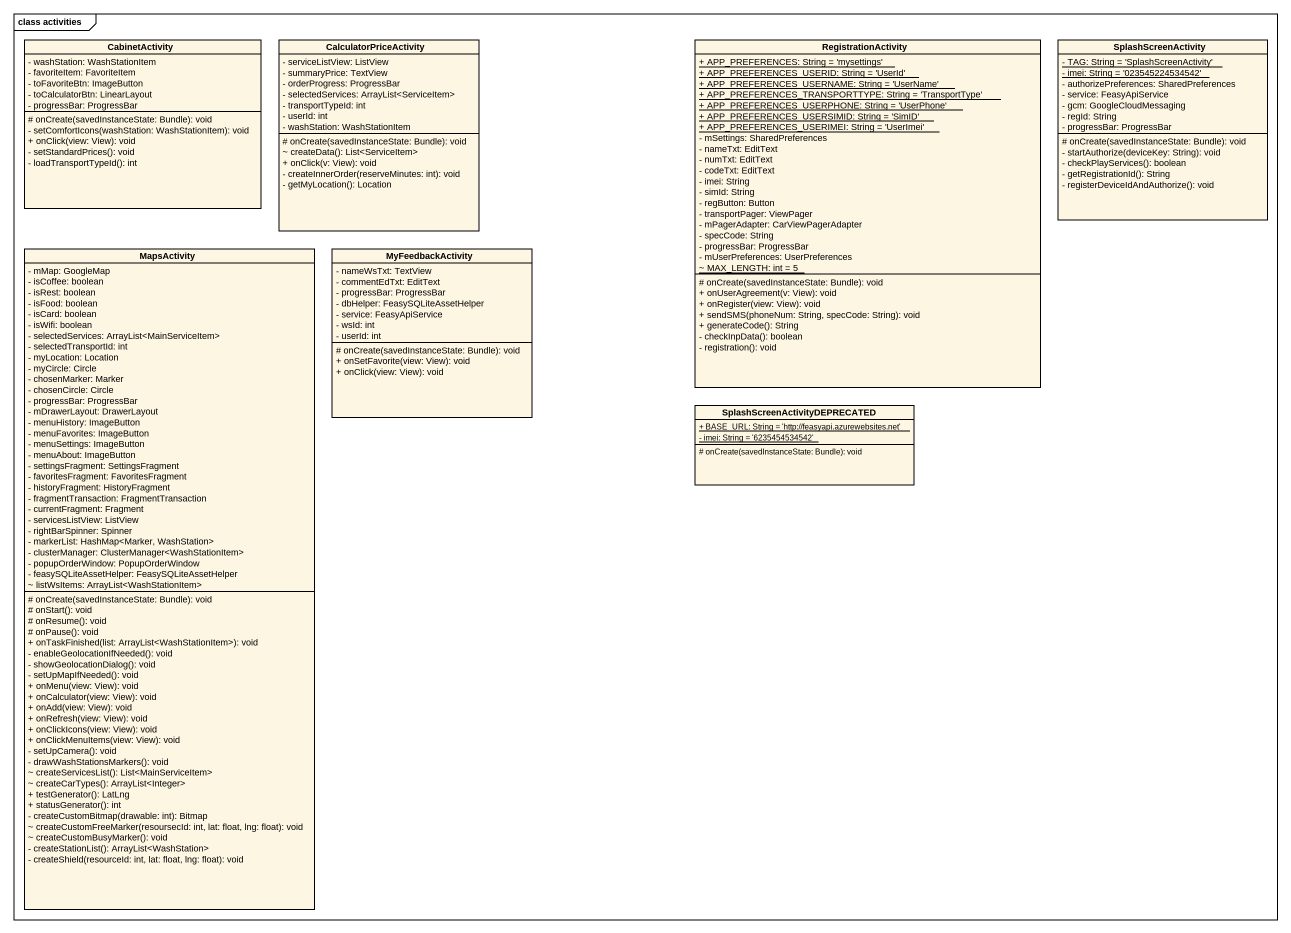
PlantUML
@startuml
mainframe class activities
hide circle
hide empty members
skinparam classAttributeIconSize 0
class CabinetActivity {
  - washStation: WashStationItem
  - favoriteItem: FavoriteItem
  - toFavoriteBtn: ImageButton
  - toCalculatorBtn: LinearLayout
  - progressBar: ProgressBar
  # onCreate(savedInstanceState: Bundle): void
  - setComfortIcons(washStation: WashStationItem): void
  + onClick(view: View): void
  - setStandardPrices(): void
  - loadTransportTypeId(): int
}
class CalculatorPriceActivity {
  - serviceListView: ListView
  - summaryPrice: TextView
  - orderProgress: ProgressBar
  - selectedServices: ArrayList<ServiceItem>
  - transportTypeId: int
  - userId: int
  - washStation: WashStationItem
  # onCreate(savedInstanceState: Bundle): void
  ~ createData(): List<ServiceItem>
  + onClick(v: View): void
  - createInnerOrder(reserveMinutes: int): void
  - getMyLocation(): Location
}
class RegistrationActivity {
  {static} + APP_PREFERENCES: String = 'mysettings'
  {static} + APP_PREFERENCES_USERID: String = 'UserId'
  {static} + APP_PREFERENCES_USERNAME: String = 'UserName'
  {static} + APP_PREFERENCES_TRANSPORTTYPE: String = 'TransportType'
  {static} + APP_PREFERENCES_USERPHONE: String = 'UserPhone'
  {static} + APP_PREFERENCES_USERSIMID: String = 'SimID'
  {static} + APP_PREFERENCES_USERIMEI: String = 'UserImei'
  - mSettings: SharedPreferences
  - nameTxt: EditText
  - numTxt: EditText
  - codeTxt: EditText
  - imei: String
  - simId: String
  - regButton: Button
  - transportPager: ViewPager
  - mPagerAdapter: CarViewPagerAdapter
  - specCode: String
  - progressBar: ProgressBar
  - mUserPreferences: UserPreferences
  {static} ~ MAX_LENGTH: int = 5
  # onCreate(savedInstanceState: Bundle): void
  + onUserAgreement(v: View): void
  + onRegister(view: View): void
  + sendSMS(phoneNum: String, specCode: String): void
  + generateCode(): String
  - checkInpData(): boolean
  - registration(): void
}
class SplashScreenActivity {
  {static} - TAG: String = 'SplashScreenActivity'
  {static} - imei: String = '023545224534542'
  - authorizePreferences: SharedPreferences
  - service: FeasyApiService
  - gcm: GoogleCloudMessaging
  - regId: String
  - progressBar: ProgressBar
  # onCreate(savedInstanceState: Bundle): void
  - startAuthorize(deviceKey: String): void
  - checkPlayServices(): boolean
  - getRegistrationId(): String
  - registerDeviceIdAndAuthorize(): void
}
class MapsActivity {
  - mMap: GoogleMap
  - isCoffee: boolean
  - isRest: boolean
  - isFood: boolean
  - isCard: boolean
  - isWifi: boolean
  - selectedServices: ArrayList<MainServiceItem>
  - selectedTransportId: int
  - myLocation: Location
  - myCircle: Circle
  - chosenMarker: Marker
  - chosenCircle: Circle
  - progressBar: ProgressBar
  - mDrawerLayout: DrawerLayout
  - menuHistory: ImageButton
  - menuFavorites: ImageButton
  - menuSettings: ImageButton
  - menuAbout: ImageButton
  - settingsFragment: SettingsFragment
  - favoritesFragment: FavoritesFragment
  - historyFragment: HistoryFragment
  - fragmentTransaction: FragmentTransaction
  - currentFragment: Fragment
  - servicesListView: ListView
  - rightBarSpinner: Spinner
  - markerList: HashMap<Marker, WashStation>
  - clusterManager: ClusterManager<WashStationItem>
  - popupOrderWindow: PopupOrderWindow
  - feasySQLiteAssetHelper: FeasySQLiteAssetHelper
  ~ listWsItems: ArrayList<WashStationItem>
  # onCreate(savedInstanceState: Bundle): void
  # onStart(): void
  # onResume(): void
  # onPause(): void
  + onTaskFinished(list: ArrayList<WashStationItem>): void
  - enableGeolocationIfNeeded(): void
  - showGeolocationDialog(): void
  - setUpMapIfNeeded(): void
  + onMenu(view: View): void
  + onCalculator(view: View): void
  + onAdd(view: View): void
  + onRefresh(view: View): void
  + onClickIcons(view: View): void
  + onClickMenuItems(view: View): void
  - setUpCamera(): void
  - drawWashStationsMarkers(): void
  ~ createServicesList(): List<MainServiceItem>
  ~ createCarTypes(): ArrayList<Integer>
  + testGenerator(): LatLng
  + statusGenerator(): int
  - createCustomBitmap(drawable: int): Bitmap
  ~ createCustomFreeMarker(resoursecId: int, lat: float, lng: float): void
  ~ createCustomBusyMarker(): void
  - createStationList(): ArrayList<WashStation>
  - createShield(resourceId: int, lat: float, lng: float): void
}
class MyFeedbackActivity {
  - nameWsTxt: TextView
  - commentEdTxt: EditText
  - progressBar: ProgressBar
  - dbHelper: FeasySQLiteAssetHelper
  - service: FeasyApiService
  - wsId: int
  - userId: int
  # onCreate(savedInstanceState: Bundle): void
  + onSetFavorite(view: View): void
  + onClick(view: View): void
}
class "SplashScreenActivityDEPRECATED" as SplashScreenActivityDEPRECAT {
  {static} + BASE_URL: String = 'http://feasyapi.azurewebsites.net'
  {static} - imei: String = '6235454534542'
  # onCreate(savedInstanceState: Bundle): void
}
@enduml
